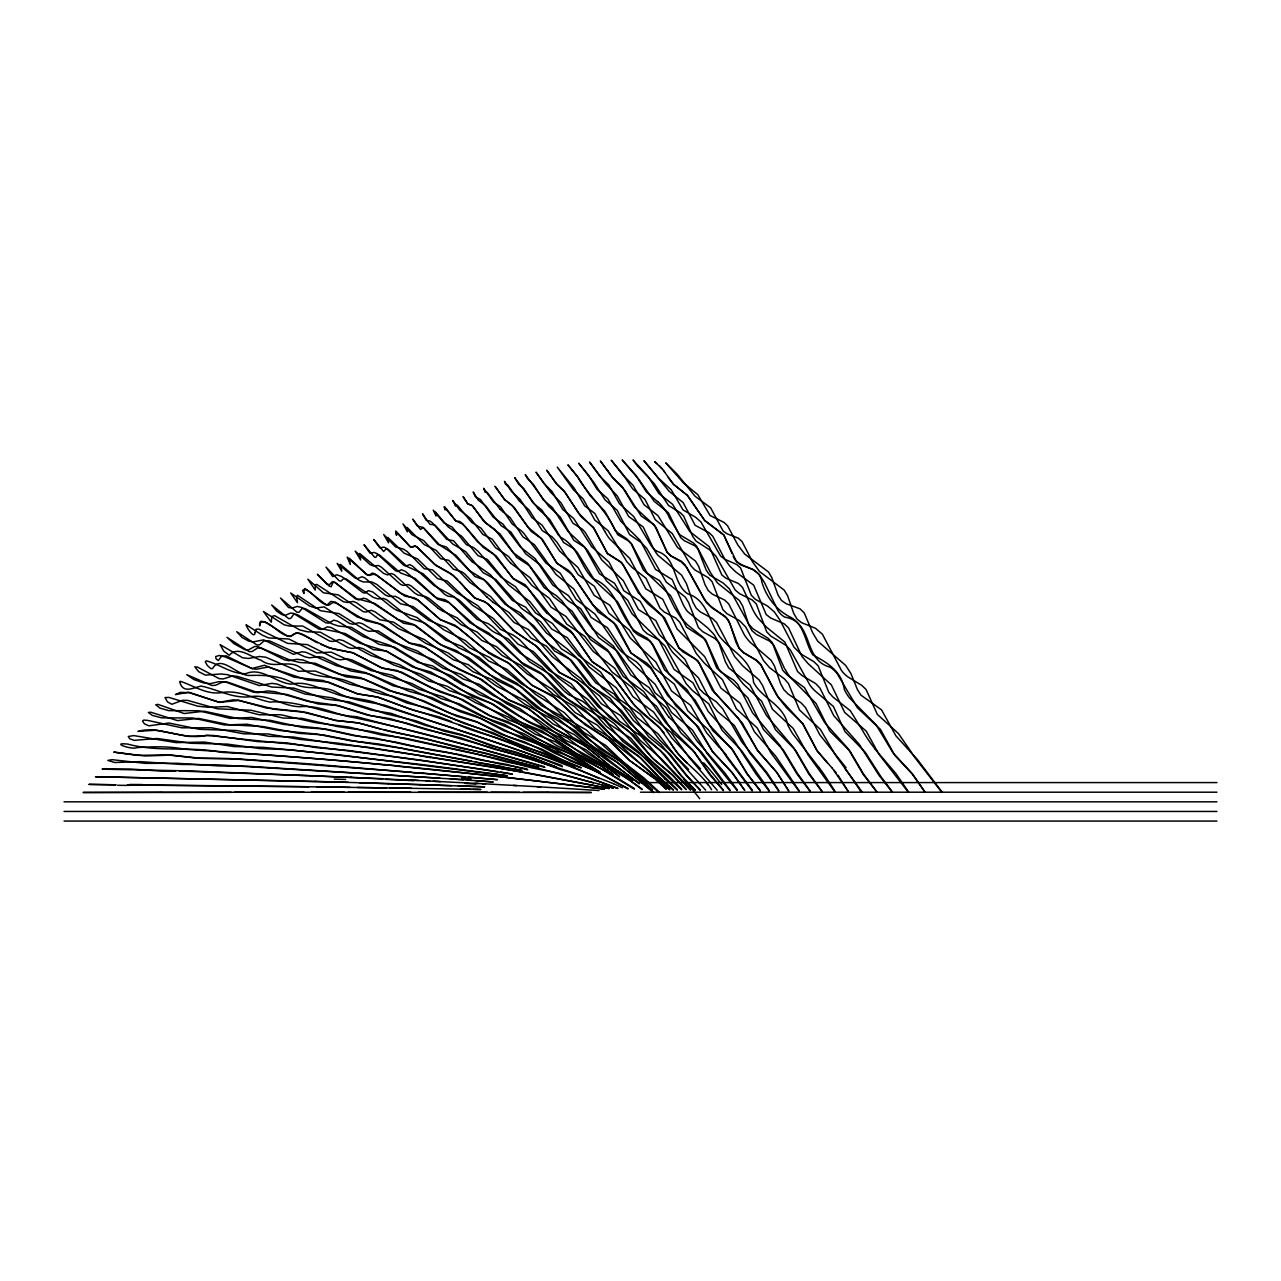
<?xml version="1.0" encoding="UTF-8"?>
<svg xmlns="http://www.w3.org/2000/svg" width="1281" height="1281" viewBox="0 0 1281 1281"><rect width="100%" height="100%" fill="white"/><g stroke="black" fill="none" stroke-linecap="round" stroke-linejoin="round"><path stroke-width="1.5" d="M259.595 624.584L259.627 625.897L261.036 621.253L265.103 622.022L287.889 636.289L290.915 636.385L296.039 632.99L299.674 633.422L328.625 647.706L352.883 652.766L382.106 668.074L401.706 672.189L439.399 691.708L462.793 699.714L491.568 716.591L516.515 726.343L550.75 745.83L574.512 755.662L600.181 772.395L569.148 753.196L537.315 738.929L507.933 721.683L488.926 715.406L457.829 697.681L430.912 687.721L396.918 670.475L382.106 668.074L352.932 652.814L333.172 649.051L320.634 644.263M259.611 623.879L260.363 621.685C271.78 620.949 279.226 636.433 290.883 636.337C298.937 627.594 309.522 639.779 317.608 642.742M562.407 766.759C503.897 743.284 441.353 724.646 380.777 704.934C366.11 697.521 349.105 699.602 334.101 693.229C320.186 689.018 306.335 680.579 291.363 684.134C275.703 683.013 261.932 666.712 245.792 673.678C231.493 674.126 219.595 664.199 206.225 660.82L205.28 661.749L207.298 665.431L210.789 668.586L212.518 668.634C220.7 653.742 237.433 675.936 249.347 675.471C263.838 675.007 278.601 675.423 291.86 682.405C305.999 691.804 323.004 684.038 337.287 692.653C352.147 700.451 368.832 701.796 384.908 705.271C443.738 725.719 503.689 744.325 561.927 765.558M604.296 789.112L501.239 776.718L396.293 766.086M373.219 574.352L369.088 575.473L366.542 574.288L349.361 558.324L350.321 564.489L347.183 557.155L366.83 574.705L368.928 575.201L372.387 573.103L374.949 573.904L404.908 596.145L414.067 597.795L417.51 599.556L440.184 619.46L457.781 627.434L488.894 652.91M141.406 731.099L156.458 730.202L188.595 736.447L212.678 735.406L257.657 741.587L286.464 742.82L316.343 747.592L347.615 750.394L421.465 760.257L512.208 774.108M175.801 770.874L162.959 771.114M179.388 771.034L298.889 775.325M161.278 792.282L83.105 792.475L231.044 792.331M161.39 792.347L263.678 792.218M523.112 792.299L547.515 792.202M314.966 792.234L263.806 792.25M304.141 792.266L234.503 792.25M311.251 792.218L318.601 792.218M314.87 792.218L591.326 792.491L547.595 792.282M640.484 782.579L1216.934 782.579M318.521 792.202L344.445 792.25M348.128 792.25L410.785 792.202M519.59 792.299L491.023 792.218M640.484 792.202L1216.934 792.202M64.05 801.826L1216.934 801.826M64.05 811.449L1216.934 811.449M64.05 821.073L1216.934 821.073M127.636 784.997L308.897 786.758M487.421 792.218L418.311 792.218M127.443 784.821L301.323 786.646M137.9 731.515C157.339 724.87 184.256 741.171 206.673 735.198C237.001 738.609 267.457 741.843 297.897 744.709C364.509 752.796 431.201 761.378 497.572 771.642M349.953 787.351L316.535 786.886M301.387 786.662L386.526 787.911M357.319 787.463L411.681 788.311M390.145 787.959L471.104 789.304M460.92 789.112L477.493 789.416M472.657 789.32L480.711 789.48M477.445 789.416L480.663 789.48M315.526 781.458L95.418 776.734L348.32 782.323M305.631 775.517L429.583 781.026M315.158 781.362L451.536 785.685M302.268 775.421L351.25 777.359M388.463 783.636L359.353 782.691M163.055 771.21L130.662 769.048L102.112 769.176L189.268 770.906L302.364 775.453M388.047 783.556L420.2 784.645M298.841 775.293L305.791 775.565M458.246 785.894L484.442 786.822M419.912 784.596L482.457 786.742M382.747 778.704L358.456 777.711M482.665 786.774L484.698 786.854M358.2 777.647L350.962 777.279M433.282 781.234L485.563 783.876M440.472 781.618L425.949 780.834M411.217 780.033L418.535 780.417M475.027 783.299L478.534 783.492M513.377 785.413L540.662 786.886M516.803 785.605L482.04 783.684M537.251 786.694L599.012 790.521M463.354 779.713L248.578 766.31L219.643 765.974L176.986 763.284L145.313 763.364L112.055 759.681L107.828 760.402L114.778 762.515L140.157 761.635L181.838 764.453L217.642 764.853L439.991 778.175M467.245 780.113L492.641 781.826M466.684 779.937L450.384 778.944M421.433 773.035L497.556 779.745M475.811 780.625L493.281 782.05M411.489 772.267L228.835 758.512L197.562 758.256L168.227 754.989L137.195 755.326L113.753 752.107L144.737 755.982L171.494 755.117L200.701 758.288L238.65 758.976L308.577 763.796L465.067 776.83M497.06 779.553L468.526 777.167M364.813 673.262L350.626 670.94L322.988 657.425L318.777 656.641L309.426 657.842L304.91 656.801L269.554 640.932L264.27 640.676L259.627 644.807L256.889 644.919L236.729 631.725L242.093 637.522L248.498 640.996L253.062 641.909L263.646 639.86L293.541 654.335L301.772 651.773L305.855 652.269L336.519 665.72L365.886 672.685L393.395 685.927L412.498 690.059L444.523 704.95L475.731 715.903L504.314 730.987L527.356 738.577L554.177 752.956L598.195 772.315L627.994 788.488M385.613 764.949C318.697 758.304 251.476 753.676 184.576 749.225C168.804 746.07 152.711 746.567 136.779 747.624C132.007 750.202 109.526 742.067 127.892 744.133C158.716 752.604 190.853 745.926 222.173 752.395C349.889 759.217 477.349 773.708 604.392 789.112M502.008 775.133L507.404 775.886M500.15 774.893L337.431 754.685L263.598 747.399L233.847 746.535L204.32 742.083L176.089 742.612L133.752 735.582L128.276 736.511L129.733 738.737L134.105 740.354L157.147 738.464L191.269 743.284L227.249 744.101L260.059 748.584L289.778 749.737L423.066 764.709L506.587 775.517M429.872 757.295L527.18 772.811L609.035 788.472M502.712 766.662L475.523 762.147M500.647 772.027L512.064 774.06M419.351 755.47L339.113 743.3L299.914 739.393L267.937 733.965L243.886 733.837L211.461 727.8L181.758 727.8L147.763 720.418L143.76 720.066L142.543 721.107L144.465 723.893L148.932 725.831L168.868 723.028L199.548 729.305L236.553 730.538L269.026 736.319L293.301 737.007L338.889 744.373L368.159 747.287L500.935 768.296L598.003 786.262M601.077 786.79L606.153 787.799M403.339 748.552L356.214 741.411L323.052 734.878L298.617 733.308L263.069 726.551L229.507 724.774L198.427 718.417L177.418 720.579L150.838 712.22L148.356 712.46L152.359 715.406L161.63 717.84L192.742 717.968L224.575 724.982L247.137 724.229L278.874 730.394L316.839 734.077L350.337 740.706L379.4 744.101L471.584 761.106M521.735 770.345L514.53 768.92M404.348 749.049L521.831 770.538M527.019 768.872L498.998 763.764L459.367 754.557L430.816 749.993L395.797 742.131L359.481 736.383L326.591 729.193L302.908 727.544L270.435 720.37L237.962 718.529L204.191 711.211L184.16 713.533L157.995 704.39L155.77 704.774L160.045 708.153L168.948 710.651L198.651 710.715L230.164 718.385L251.797 717.456L283.453 724.357L320.522 728.329L353.796 735.662L375.877 738.224L411.265 746.038L447.213 752.267L480.695 760.017L506.539 764.389L527.756 769.881M599.22 784.18L533.601 767.047L506.924 762.019L476.532 753.852L405.453 738.24L381.114 734.846L348.88 727.064L315.35 722.66L280.843 714.75L259.29 714.782L227.345 706.568L208.627 707.288L197.818 706.199L169.06 697.44L165.025 697.569L167.539 701.956L171.878 704.262L182.559 700.323L187.538 700.355L217.402 708.793L251.156 710.266L283.069 718.065L302.092 718.369L336.967 726.455L371.106 731.451L499.03 759.073L531.727 767.863L558.82 773.244L593.263 782.899M607.338 788.167L608.939 788.6M544.857 767.367C481.704 748.905 418.247 730.843 353.844 717.6C335.798 714.814 318.825 704.646 300.218 706.728C282.909 706.616 267.633 693.405 249.987 696.784C232.854 698.657 217.402 689.418 201.117 686.056C193.351 687.721 182.831 694.142 179.708 681.748L180.301 681.3C194.055 685.751 207.234 695.375 222.542 692.445C239.115 689.851 254.134 698.85 269.891 702.1C299.322 699.602 326.959 715.07 356.534 716.671C419.031 733.292 482.12 748.248 544.153 766.662M599.268 784.356L607.338 786.23M602.246 785.077L613.279 787.943M511.439 760.802L538.42 767.303M405.597 722.868L369.937 715.422L338.392 705.607L317.816 703.893L286.8 694.446L255.047 691.692L227.858 682.213L223.102 681.86L215.656 685.239L211.957 685.543L186.77 674.687L194.039 679.635L203.503 682.885L210.26 683.67L218.747 681.684L225.36 681.908L253.478 692.204L258.186 692.637L267.473 690.939L275.031 691.724L308.161 701.396L335.734 705.11L367.711 715.198L389.888 718.609L426.653 729.738L460.632 737.776L494.178 749.177L528.861 758L560.165 769.513L592.462 778.768M383.772 729.722C426.493 739.169 469.086 748.873 511.231 760.594M607.322 786.39L613.231 788.151M380.713 729.081L358.408 722.868L335.654 720.402L300.843 711.547L266.288 707.993L238.314 700.163L233.094 699.842L219.275 702.292L189.14 692.669L180.269 692.38L175.465 694.59L188.739 692.236L219.307 702.324L238.666 700.483L275.063 709.338L306.479 712.444L335.75 720.466L358.632 723.012L391.009 731.723L426.045 738.689L459.927 748.056L484.971 752.908L538.612 767.511M443.866 646.393A24.083 5.044 41.7 0 1 436.052 641.076L415.22 625.24L403.419 623.19L374.837 603.479L356.502 598.579L334.885 582.359L332.916 582.567L331.171 586.746L329.265 586.154L317.384 574.272L327.392 584.392L329.649 584.504L332.339 581.67L334.965 582.487L355.638 598.932L358.6 599.876L363.452 598.195L366.414 598.868L398.231 619.7L413.267 624.295L439.847 644.439L456.532 650.684L489.47 674.623L512.128 686.248L537.011 707.945L558.004 718.481L586.106 741.843L615.777 761.218L653.614 792.667M415.46 725.831C483.145 745.542 551.358 763.892 617.746 788.263M556.498 766.983L515.394 751.851L491.023 745.75L461.144 734.461L425.58 725.43L390.785 713.277L371.618 710.17L332.099 697.841L304.974 693.998L276.904 684.054L271.828 683.349L259.386 685.591L227.554 674.671L220.924 673.982L205.392 675.119L198.667 671.66L194.76 666.793L197.61 667.161L219.179 678.658L223.182 678.962L232.758 675.888L237.481 676.432L271.732 687.048L293.925 688.121L325.614 699.026L348.944 701.844L385.901 713.773L415.636 720.739L443.899 731.115L467.373 736.575L505.194 749.945L533.328 757.663L556.691 767.335M599.252 778.528L561.382 761.923L524.329 749.257M407.134 708.089C477.381 728.905 545.354 756.703 613.535 783.732M395.845 692.557L423.499 700.739L456.452 716.143L478.373 722.548L509.358 737.312L541.911 749.225L567.931 762.916L581.11 767.992M592.543 778.96L617.714 788.536M406.894 707.881L377.511 696.976L357.575 693.886L323.18 680.483L294.31 677.217L264.478 665.255L251.989 668.522L225.36 656.977L219.355 655.472L215.688 656.529L215.993 658.69L218.25 660.58L221.533 656.352L226.096 655.808L252.101 668.65L256.296 669.226L268.209 667.017L307.328 680.003L328.817 682.197L357.495 693.822L377.735 697.152L413.219 710.186L439.239 716.96L451.617 721.651M613.535 783.7L622.47 787.799M580.869 767.447L559.557 758.752L524.682 741.971L501.367 734.429L475.459 721.251L450.079 713.245L411.858 696.384L388.655 690.571L360.505 677.649L339.449 674.238L303.101 660.003L296.824 659.315L288.849 660.708L284.542 659.859L258.282 646.697L254.631 646.489L247.97 650.156L244.511 649.515L233.895 643.606L226.961 637.33L249.171 651.613L252.117 651.533L257.625 648.01L261.292 648.122L290.403 660.227L300.106 662.549L315.318 663.238L345.694 676.752L363.628 678.914L386.638 688.794M524.217 749.113C503.593 737.584 480.007 734.573 458.758 724.87M396.822 610.348L417.094 617.57L445.692 640.116L462.105 646.473L494.53 671.18L516.996 683.285L541.367 705.575L562.167 716.335L587.355 738.593L619.107 760.434L652.461 789.945M443.274 611.261L457.269 617.922L481.752 640.452L496.42 646.633L527.18 673.87L552.495 689.45L575.233 712.684L597.01 724.918L616.609 744.95L646.265 768.328L669.851 789.224M574.865 767.895L545.178 753.468L521.207 746.102L493.105 732.748L463.738 723.333L428.238 708.233L406.91 703.013L378.744 690.827L350.017 684.31L315.27 671.068L298.425 671.196L265.824 657.233L259.595 656.496L248.354 658.482L242.653 657.793L220.124 644.631L223.727 651.052L229.283 655.264C238.106 645.192 251.188 657.361 261.052 660.195C273.638 669.883 288.577 658.642 300.987 667.977C314.309 678.834 330.93 675.423 345.854 680.627C361.018 686.104 375.557 694.206 391.81 695.951C453.026 718.065 514.081 741.523 574.304 766.39M443.899 646.441L468.654 657.633L497.588 680.707L517.156 690.011L549.021 715.503L575.858 731.195L595.873 749.753L618.195 762.98L653.71 792.379M627.914 788.92L592.735 769.705L570.83 761.122L544.729 746.455L520.662 737.872L481.624 718.673L459.271 711.387L432.113 697.633L408.879 691.244L371.73 675.007A33.354 7.686 31.4 0 0 364.765 673.246M503.129 511.936L510.142 517.604L522.888 536.787L534.353 544.633L555.938 574.336L573.76 589.004L591.182 617.442L607.418 627.706L628.859 660.019L655.087 684.23L671.516 712.476L692.477 730.106L707.432 753.933L737.055 790.473M377.046 575.505L400.777 593.343L417.862 600.116L440.36 619.732L455.139 625.272L486.364 650.844L509.806 663.814L531.887 685.159L554.673 697.665L585.209 724.902L610.252 740.818L629.692 760.53L656.224 779.841L666.312 789.16L656.176 779.969M656.849 551.294C677.473 557.027 672.141 583.944 688.009 593.968C707.064 599.716 709.306 621.909 719.378 636.193C731.787 652.301 751.723 658.642 753.532 682.261C762.003 698.882 783.94 704.566 787.767 725.03A53.482 33.61 61.1 0 0 792.843 733.917L818.895 767.431M599.316 757.119L586.65 747.015L556.386 729.77L529.117 709.13L508.461 699.938L481.896 679.667L459.527 669.819L425.564 647.754L409.6 643.238L382.33 624.648L365.581 620.628L335.878 602.951L332.948 602.518L328.705 605.24L326.014 604.696L304.926 588.475C302.716 590.461 305.551 597.763 302.604 590.445C308.785 585.625 318.905 604.536 327.247 604.808L330.85 601.413L335.238 602.102L357.271 617.01L378.6 623.319L409.408 643.014L420.632 645L425.132 647.241L449.855 664.519L479.686 678.786L508.317 699.634L526.459 707.128L551.422 726.967L584.04 744.902L609.34 765.43L632.798 780.609M611.854 767.175L631.693 779.489M634.255 789.112L582.839 757.487L556.627 745.542L530.862 728.537L508.269 719.698L471.904 697.985L449.567 690.667L420.809 674.238L393.667 664.951L363.083 648.698L358.824 647.481L351.891 648.426L348.128 647.626L320.234 632.173L307.472 631.821L299.722 629.9L274.566 615.633L271.796 616.561L271.3 622.166L263.47 611.469L284.11 624.776L289.298 626.041L302.652 626.041L329.553 641.028L333.012 641.493L339.177 639.571L343.276 640.612L370.978 655.52L399.672 664.759L428.478 680.932L447.309 686.296L475.619 702.709L508.925 717.408L535.346 734.253L555.602 741.875L580.565 758.176L607.018 771.867L634.383 788.488M454.339 679.731L432.594 665.912L417.846 662.341L390.081 645.368L363.724 636.833L337.511 621.157L333.765 620.164L328.881 623.046L326.014 622.902L301.659 607.45L297.16 606.441L291.988 608.091L288.545 607.498L280.475 598.035L296.936 612.206L299.017 612.238L302.284 608.347L305.15 608.603L332.772 624.199L338.696 626.073L351.346 627.306L379.048 644.327L394.42 647.113L418.743 661.749A51.464 11.081 36.9 0 0 426.813 666.12L451.456 675.872L479.398 694.59L499.622 702.532L528.396 721.94L558.884 737.199L582.871 754.845L605.481 766.07L619.54 776.334M619.572 534.081L626.489 538.596L631.389 543.56L647.065 573.167L670.571 595.649L686.504 627.162L705.367 639.395L719.009 669.483L747.88 697.937L763.492 729.546L783.508 750.266L797.439 773.388L810.313 791.21M437.462 607.658L411.105 585.897L407.999 584.472L403.275 585.417L400.537 584.36L381.434 567.179L378.503 565.529L373.379 565.93L370.113 564.649L355.173 551.102L360.666 560.005L359.625 553.472L383.515 573.344L387.422 574.929L391.49 573.504L394.228 574.657L414.692 593.087L418.118 595.089L424.507 596.305A28.598 6.085 47.6 0 1 429.599 598.884L461.176 624.696L477.349 632.19L502.056 655.456L520.502 665.143L553.424 694.494L574.673 706.632L594.56 728.072L616.882 742.051L650.94 773.468A388.207 179.1 54.5 0 1 657.441 778.976L669.611 789.865M492.817 602.15L509.117 612.59L530.878 637.986L546.443 646.152L572.079 674.959L599.444 695.759L619.412 721.155L641.124 736.191L663.398 762.051L690.347 790.105M436.148 565.642L453.25 575.297L474.739 598.019L485.131 602.102L488.83 604.792L512.96 629.884M609.34 765.414L601.782 759.281M619.46 777.087C596.081 756.847 565.706 747.704 542.568 727.208C513.777 717.536 492.016 694.766 463.033 684.967A32.313 6.357 36.4 0 1 454.307 679.635M433.042 595.345L405.517 571.454L401.449 569.725L397.751 571.486L395.429 570.685L377.142 553.68L374.164 552.463L369.985 553.152L364.012 544.697L374.58 557.235L375.813 557.363L377.607 554.465L379.656 555.185L400.553 572.927L415.092 578.436L437.558 599.108L448.718 602.422L478.181 628.282L500.327 641.509L523.929 665.111L542.856 674.799L568.091 699.858L596.946 719.778L618.355 742.756L640.836 758L659.203 777.183L673.39 789.833M642.101 789.08L621.958 774.765L588.78 754.157L567.563 738.016L545.386 727.928L520.054 708.665L493.217 695.519L461.192 674.43L443.05 668.282L417.59 651.1L393.011 641.957L362.363 623.671L358.728 622.71L352.932 624.247L349.569 623.431L324.141 606.858L316.039 608.075L309.746 606.137L290.675 592.975L297.496 602.727L296.535 596.338L297.592 595.297L320.458 610.685L338.953 613.599L364.445 629.531L368.592 631.229L378.135 630.893L399.352 644.487A29.319 6.501 38.7 0 0 407.598 649.339L433.362 659.683L463.049 678.978L479.558 684.438L506.427 703.605L538.821 720.482L565.802 740.418L586.025 749.753L609.18 767.687L628.891 779.729L641.989 789.48M654.175 778.111L629.692 760.562L607.754 739.105L575.377 717.104L552.095 695.327L531.935 685.287L507.66 662.485L495.475 656.849A29.031 7.574 46.9 0 1 488.878 652.878M654.783 461.768L662.373 469.006L673.534 484.346L687.385 495.363L704.71 520.566L723.797 534.914L731.963 553.28M513.008 629.996L537.78 647.257L559.493 672.541L574.769 680.579L581.558 685.671L609.484 717.52L633.583 734.974L653.486 759.233L672.381 775.133L686.008 789.544M654.847 461.833L657.313 463.834M612.991 774.284L600.837 765.702L574.849 752.684L541.815 730.811L517.396 720.899L490.575 703.061L461.048 689.899L430.416 671.82L412.802 667.081L386.686 651.421L359.737 643.11L331.106 627.514L327.472 626.825L322.123 629.467L318.937 629.099L293.493 613.391L290.595 613.071L285.215 615.344L281.852 614.592L276.792 611.197L271.7 605.032L288.737 618.659L290.723 618.339L293.941 614.047L297.144 614.528L321.563 628.747L345.358 633.567L373.139 649.563L386.254 650.956L416.789 668.314L444.443 678.978L472.337 696.4L492.961 704.102L522.36 723.108L553.088 737.776L577.443 754.429L600.837 765.718L612.991 774.445M673.31 790.073L659.091 777.519L638.434 755.95L613.631 737.888L584.488 709.434L561.11 695.071L540.502 672.669L521.223 662.213L488.83 633.07L470.255 622.982L448.318 601.734L444.827 599.652L438.262 598.371A24.227 5.076 49 0 1 433.09 595.425M652.589 789.528L621.477 762.243L599.396 748.568L577.363 727.592L553.232 713.389L521.959 687.176L502.52 677.473L479.11 657.281L458.71 647.674L424.555 622.87L410.096 618.403L386.91 599.908L383.499 598.419L377.847 598.868L373.187 597.298L345.854 578.74L343.708 578.58L340.89 581.19L339.033 580.645L325.998 567.083L332.74 576.642L336.631 574.753L341.274 576.37A29.527 4.74 47 0 1 347.151 580.581L363.147 592.831L365.437 592.895L368.4 590.605L372.963 592.094L389.872 605.705A24.963 5.877 46 0 0 396.806 610.316M436.068 565.481L417.126 547.083L414.772 545.706L411.858 547.195L410.16 546.651L395.653 531.295L396.566 535.314L395.941 531.231L410.16 546.651L411.97 547.403L414.98 546.106L417.254 547.307L434.515 564.329L450.031 573.103L457.637 579.717M472.257 561.751L490.511 574.817L512.368 600.437L525.674 607.178L546.395 632.942L567.083 648.794L575.858 657.073L595.649 682.773L614.031 693.95L633.198 720.322L661.204 744.565L686.536 775.822L700.227 790.313M677.217 790.105L665.111 779.104M561.751 538.004C578.179 546.651 580.629 566.923 593.151 578.9C613.663 585.817 618.131 609.772 629.804 625.432A21.585 9.976 65.9 0 0 635.92 631.629L647.241 638.274L651.26 642.261L664.647 669.915L686.92 689.578L709.082 724.71L733.132 750.41L747.351 773.884L760.45 790.793M657.665 501.784L646.297 491.76L635.632 474.963L622.182 459.959L639.171 479.783L654.239 501.399L668.442 512.816L680.627 537.604L684.326 540.726L694.702 545.722L698.401 549.261L710.571 572.815L717.456 582.919L739.425 600.517L742.708 606.121L748.648 624.584L751.899 630.604L756.366 634.463L769.657 641.124L773.932 645.368L784.292 668.058L789.432 676.48L816.045 703.461L829.768 731.003L850.12 751.29L863.57 774.124L876.941 791.85M687.192 763.108L678.193 753.997L660.147 728.232L641.493 712.524L632.766 703.333L611.726 674.895L592.03 661.588L570.75 630.973L546.971 613.103M677.425 789.608L645.048 757.792L622.902 741.571L604.312 719.698L582.679 706.119L551.15 675.055L529.581 661.845L508.461 639.091L495.555 632.862A23.202 5.797 50 0 1 489.374 628.667L459.415 600.277L454.098 597.074L447.95 596.193L444.715 594.4L423.05 573.712L407.15 566.57L388.431 549.581L386.366 548.668L383.611 551.519L373.732 539.493L379.768 547.82L384.012 547.115L385.965 547.996L403.739 565.289L405.965 566.058L409.68 564.601L412.386 565.978L434.211 585.641L453.938 596.642L477.044 619.347L488.493 623.783L492.496 626.585L520.086 653.118L541.847 666.969L563.96 690.891L568.764 694.734L582.551 701.235L587.178 704.822L606.377 726.263L637.906 751.274L658.834 772.763A144.897 86.868 61.1 0 0 665.095 779.12M510.911 563.368L530.046 577.715L551.102 607.194L565.914 616.417L593.071 651.292L614.896 668.474L632.782 696.512L653.694 712.14L671.852 738L700.483 768.824M659.219 792.635L624.648 763.492L605.721 745.366L584.04 732.636L564.184 712.556L535.922 694.654L506.876 669.339L488.653 660.932L465.451 640.644L443.85 629.836L413.187 606.634L400.553 603.815L376.838 584.44L371.906 582.022L363.244 581.942L359.208 580.309L340.458 564.441L341.787 571.246L337.143 563.352L354.661 577.651L357.271 578.788L361.866 576.77L364.573 577.715L385.165 594.896L388.351 596.338L395.333 596.354L398.887 598.083L428.655 620.212L446.348 627.674L469.871 647.962L489.774 657.521L521.495 683.846L544.265 697.008L564.969 717.856L586.234 729.93L610.38 752.059L643.799 777.807L659.395 792.202M695.231 790.121L681.476 775.902L664.711 754.637L629.772 723.189L609.916 698.097L589.372 684.983L569.084 658.514L547.804 643.35L520.374 612.878L505.018 604.248L484.042 579.653L468.926 570.269L446.412 547.051L438.038 544.473L422.874 527.292L417.414 526.139L412.786 519.141L420.472 529.501L422.538 527.804L423.947 528.172L439.911 545.274L455.956 555.346L474.947 576.562L484.074 579.781L487.549 582.663L508.429 606.489L533.697 625.752L554.545 651.02L571.166 660.035L591.598 686.088L621.413 710.507L640.836 735.134L660.099 750.314L681.38 776.078L695.151 790.265M639.235 783.924L594.928 749.049L572.655 737.344L551.519 718.817L524.842 704.214L491.744 679.442L472.945 671.708L448.382 653.038L425.997 643.462L393.491 622.102L379.913 619.78L356.486 602.694L353.044 601.43L347.615 602.55L343.26 601.654L316.743 584.408L315.318 584.728L315.206 590.061L307.84 579.172L323.469 592.799L338.264 594.848L363.308 611.678L366.126 612.03L371.218 610.236L375.077 611.854L398.583 628.667L424.555 639.683L453.154 659.715L468.334 664.679L489.214 680.723A26.517 5.973 41 0 0 497.492 686.616L525.53 700.947L552.751 723.797L574.577 734.782L597.538 753.372L639.443 783.219M487.004 597.202L464.667 573.84L461.544 571.694L453.362 569.228L436.18 550.35L424.411 544.713L407.054 527.452L407.374 531.823L403.003 523.913L411.938 534.657L423.675 540.614L440.68 558.708L448.67 560.261L470.015 582.503L490.527 596.482L514.017 622.454L528.429 629.547L552.175 656.625L580.917 678.642L601.285 703.717L620.324 715.406L640.132 740.306L661.364 758.8L690.651 789.512M659.139 465.483L662.373 469.022M700.387 790.025L686.76 775.373L670.107 754.221L648.666 736.815L629.836 710.987L602.294 688.201L580.069 660.372L561.302 648.746L540.774 621.942L521.687 608.507L495.763 579.46L482.985 572.543L465.724 551.679L452.785 544.025L434.819 524.938L429.904 524.297L422.522 513.841L426.349 520.502L430.016 521.063L432.738 523.192L446.845 539.445L453.538 540.742L466.844 556.066M827.494 763.044L817.086 750.762L802.675 723.653L776.75 695.391L760.85 664.439L756.543 660.083L743.572 652.621L739.217 648.49L735.983 642.245L729.93 623.655L726.583 618.066L710.539 606.089L704.534 599.78L685.143 564.937L681.348 561.27L670.892 555.794L667.161 552.463L654.591 525.45L634.335 506.828L622.07 486.508L611.645 476.484L600.357 460.984L607.642 470.735M681.524 789.704L648.955 759.409L630.812 738.24L608.875 723.765L587.979 699.586L557.94 677.649L533.44 651.565L517.924 644.103L493.137 618.291L472.641 605.353L447.149 580.998L437.574 578.644L417.718 559.028L404.123 553.152L387.775 537.396L388.543 542.856L383.692 534.481L395.573 546.971L403.371 549.085L407.246 551.599L424.251 568.716L432.514 569.837L456.757 592.575L477.861 605.721L500.615 629.451L513.073 635.056L519.269 639.331L548.892 670.219L571.15 683.814L590.269 706.984L614.015 723.397L641.925 752.7L668.025 775.133L681.764 789.224M622.006 487.308L612.718 477.749L607.642 470.495M688.618 769.417L659.347 739.537L640.452 714.27L619.444 699.298L600.565 672.013L578.628 655.472L552.287 623.399L535.65 613.007L515.474 586.714L500.903 577.123L477.781 550.99L473.586 547.579L466.396 544.649L452.209 527.115L443.963 522.936L433.234 510.19L436.036 516.003L435.508 512.096L448.206 526.923L461.768 536.323L478.037 555.666L487.421 559.493L508.365 584.712L529.79 601.51L551.679 629.003L567.371 637.762L589.308 667.081L616.225 687.769L636.913 717.488L658.162 733.949L677.089 758.416L705.671 790.153M719.314 747.464L706.6 732.764L690.491 705.255L671.548 690.955L655.808 662.005L630.252 638.034L609.756 605.176L594.176 595.377L577.827 567.371L559.669 551.086L541.991 525.066L531.887 517.588L520.15 499.43L511.743 491.76L504.49 481.336L505.547 484.314L507.788 485.131L519.221 500.919L529.149 510.062L542.167 530.51L552.399 537.107L557.027 542.295L578.115 574.609L594.352 586.25L608.987 613.295L629.307 630.012L653.87 667.705L674.318 684.15L687.817 710.795L708.281 729.706L727.336 758.096L752.107 790.793M831.913 767.815L817.086 750.746L802.755 723.557L786.79 708.009L778.688 698.001L760.69 664.695L756.286 660.436L743.476 652.702L739.249 648.426L728.489 620.26L724.614 615.921L712.604 608.411L706.295 602.422L686.808 567.515L681.172 561.767L670.828 555.97L667.193 552.351L656.08 527.612L652.958 524.057L641.189 516.019L625.688 491.776M723.365 790.553L709.946 774.957L692.509 749.785L665.704 722.724L643.574 691.436L623.19 676.336L607.466 649.883L586.458 633.647L561.863 600.789L556.274 595.617L544.217 587.739L527.66 563.208L513.073 552.607L494.914 529.565L483.61 521.127L472.385 505.739L467.549 503.481L463.065 496.58L467.789 504.009L472.353 505.691L485.691 523.032L500.07 533.985L516.675 557.315L529.565 565.786L553.184 596.466L572.143 611.229L590.509 639.619L609.436 652.493L629.74 681.86L638.274 690.891L656.593 706.375L673.774 733.565L694.638 752.235L710.25 774.461L723.541 790.281M500.279 509.534L487.132 492.368L485.115 492.24L483.69 488.269L493.473 501.896L500.679 506.94L512.208 523.993L519.942 529.822A38.238 7.35 62.2 0 1 523.881 533.472L545.754 562.887L560.357 573.36L576.066 599.316L595.137 614.256L618.723 648.522A27.221 12.41 63.7 0 0 625.08 654.511L636.481 661.877L640.564 666.056L655.039 692.813L675.695 709.786L697.088 741.139L724.742 772.843L737.376 790.041M729.946 790.649C709.45 766.006 692.781 738.529 668.65 716.976M465.275 588.267L474.691 597.939L484.987 601.75L488.75 604.616L515.09 631.725L535.634 645.56L559.477 672.429L577.042 681.796L598.019 706.616L628.763 731.259L651.18 756.911L672.541 774.765L686.12 789.304M831.977 767.751L848.262 791.498M459.831 581.91L465.083 587.899M760.338 790.937L747.159 774.156L731.099 747.832L712.716 730.554L695.135 700.163L668.954 673.886L653.07 644.951L649.083 640.644L637.73 634.655L633.455 631.101L617.634 601.862L594.816 580.565L577.187 552.287L574.016 548.876L563.608 542.52L549.645 519.349L538.132 508.781L514.69 477.621L518.677 484.282L523.753 488.477L532.912 502.809L541.831 510.046L557.475 533.424M577.235 476.308L567.915 464.859L578.179 477.525L590.061 495.587L605.128 511.663L617.714 534.705L628.058 540.63L631.341 543.961L643.366 569.901L647.129 573.44L659.491 580.645L664.711 588.043L674.414 607.514L681.444 618.387L687.497 624.792L703.301 637.474L706.712 643.142L716.655 667.817L720.979 672.077L733.613 680.115L737.888 684.614L752.507 712.748L779.633 744.982L796.942 773.932L810.088 791.466M573.488 576.578L598.051 611.95L612.526 621.573L616.385 625.4L630.989 652.814L650.764 668.33L675.76 705.687L698.353 726.967L712.572 751.643L732.108 772.827L744.613 790.313M730.17 790.281L701.444 752.027L680.819 732.812L666.152 707.592L643.462 687.977L617.426 651.276L598.451 637.49L580.645 608.651L569.244 601.494A26.517 9.127 63.2 0 1 563.56 596.322L540.438 565.129L525.53 553.696L510.959 532.127L501.191 525.674L485.723 505.867L478.197 500.054L473.217 492.016L475.315 496.676L480.487 499.558L493.217 517.172L503.001 524.185L520.438 547.067L535.154 558.596L552.768 585.065L568.476 595.649L592.543 628.987L613.519 646.184L630.764 674.959L649.195 687.625L662.725 708.313M876.78 791.994L863.218 774.461L848.134 748.728L824.596 722.452L804.404 687.577L786.934 674.703L782.739 670.235L772.267 642.614L768.184 638.354L752.972 628.795L748.905 624.359L729.401 588.876L723.237 583.079L709.658 575.041L706.167 570.061L696.912 546.507L693.373 542.904L679.33 534.497L669.194 517.46M636.113 464.282L633.038 459.975L647.85 476.196L658.85 493.505L672.525 504.25L689.883 531.663L709.242 546.715L721.827 574.945L726.087 578.307L738.432 583.495L742.5 587.371L752.908 609.82A38.238 25.572 68.5 0 0 757.984 618.066L766.23 626.921L784.933 642.165L797.535 671.5L802.098 675.599L815.597 683.526L819.904 688.009L833.723 715.567L859.263 744.341L878.558 774.621L892.168 792.138M636.897 465.259L654.271 483.674L668.458 505.403L680.467 512.832L683.638 516.067L692.829 536.611L696.095 541.126L710.331 550.318L715.935 556.242L735.182 589.981L739.553 593.663L752.187 599.972L756.254 603.847L766.679 631.805L770.81 636.081L786.166 645.448L790.329 649.947L810.104 685.399A29.191 18.991 60.5 0 0 816.654 692.3L833.371 706.455L844.964 731.547L865.075 752.027L880.944 776.702L892.425 791.914M725.767 754.733L752.459 790.329M822.002 791.562L808.791 773.996L793.58 747.64L766.47 715.455L749.945 684.967L728.713 667.865L725.382 661.749L719.057 643.302L714.045 634.463L707.704 627.882L687.673 611.645A21.489 11.593 69.1 0 1 682.549 603.207L672.189 579.54L655.472 569.372L640.212 540.438L620.901 521.367L607.738 498.677L597.058 489.342L588.571 475.427L578.724 463.226L593.744 482.296L605.112 499.91L617.186 510.286L629.547 534.513L641.717 543L646.809 548.588L666.264 582.086L685.207 597.026L688.57 602.502L698.401 627.578L702.612 631.597L714.942 638.514L719.169 642.71L737.264 676.64L743.332 684.022L761.587 701.187L775.437 729.642L795.549 750.25L809.224 773.516L822.194 791.354M717.232 790.297L689.146 757.519L670.924 732.316L649.851 715.294L632.222 687.625L611.886 671.852L584.632 636.241L566.746 624.151L549.517 598.435L531.871 585.401L508.573 556.562L495.443 547.611L481.08 528.204L471.536 522.296L457.541 505.435L456.084 504.522L455.492 506.075L452.801 500.487L459.687 510.078L470.543 518.501L482.873 534.433L492.208 539.189L505.563 557.091A29.191 6.821 61 0 0 510.879 563.256M769.08 791.066L756.014 773.98L733.837 740.162L708.169 711.419L692.957 682.821L674.014 669.306L658.882 640.004L632.141 613.919L614.528 583.271L599.572 573.856L584.456 546.891L567.755 531.103L552.399 507.58L543.272 499.878L533.472 484.506L527.436 478.534L525.242 474.53L548.54 506.139L560.181 516.948L573.792 540.342L584.44 547.083L587.627 550.494L606.618 581.062L627.802 600.373L643.126 629.964L647.257 633.759L658.754 639.94L665.031 646.088L686.152 683.67L692.509 690.587L708.889 703.958L721.876 730.042L741.715 750.842L769.385 790.681M941.903 792.475L914.698 757.343A121.967 85.683 50.4 0 1 909.382 749.321L898.381 733.485L877.357 714.414L866.036 689.434L861.601 685.271L848.102 677.009A21.201 13.979 57.6 0 1 841.441 670.427L822.402 634.191L815.549 628.331L801.57 622.662L797.006 619.043L793.724 613.359L787.559 595.633L784.212 590.125L759.521 571.518L752.539 561.831L742.035 541.543L738.224 538.116L727.064 533.793L723.092 531.023L710.619 507.788L695.183 496.371L677.009 474.018L665.768 462.873L683.574 483.049L697.825 494.658L710.074 515.49L724.021 522.424L727.592 525.786L737.872 545.049L744.757 554.097L768.536 572.031L771.77 577.555L778.047 595.025L781.458 600.453L786.214 603.719L799.985 608.811L804.212 612.846L812.586 632.59L817.662 641.124L845.636 665.399L850.904 673.486L857.485 689.722L861.04 695.215L881.568 709.898L895.931 735.87L917.26 759.329L942.224 792.218M834.075 770.249L836.077 772.715M875.147 749.209L895.915 773.548L908.565 791.946M711.596 789.769C700.675 771.322 680.179 761.282 670.219 742.195M664.359 733.324L657.906 726.039L634.912 705.767L611.726 674.975L592.03 661.572L572.895 633.663L554.817 620.837L527.5 587.771L513.249 578.756L496.163 555.954L483.161 547.355L465.74 527.18L462.153 523.849L455.924 521.063L444.155 506.876L445.083 509.95L444.891 506.988L455.924 521.063L459.751 521.431L462.809 523.849L477.509 541.831L493.345 553.824L513.121 578.404L525.338 584.841L540.71 605.785A23.362 6.581 57.8 0 0 546.987 613.215M614.8 529.501C605.497 509.037 587.915 495.427 577.235 476.18M706.183 782.547L708.009 784.933M846.101 767.799L819.824 734.798L805.477 707.576L801.169 702.949L788.199 694.078L783.828 689.674L780.561 683.574L774.445 665.928L771.082 660.259L750.266 642.389A42.481 26.901 67 0 1 744.437 635.024L728.745 603.959L724.614 600.004L712.38 594.176L708.201 590.509L704.982 584.584L698.689 566.394L695.503 561.094L677.505 547.419L657.986 515.667L644.055 504.73L633.166 485.387L622.342 474.354L611.229 460.199L622.422 473.746L632.702 488.878L644.951 499.35L655.231 519.638L672.349 533.649L690.987 565.802L694.702 569.821L708.313 577.699L712.092 581.67L722.9 609.628L726.984 613.711L739.377 620.564L745.67 626.921L763.444 660.484L769.545 667.625L784.404 678.914L788.439 683.542L799.52 709.994L820.368 729.401L835.644 755.438L862.033 791.866M663.526 470.495L664.679 472.145M838.046 775.197L848.246 791.514M908.293 792.186L878.99 754.333L866.148 731.051L844.659 712.396L831.257 684.759L808.167 663.686L802.05 656.577L788.648 628.074L784.388 623.927L770.826 618.099L766.198 614.544L753.644 585.113L735.806 571.983L729.85 566.202L724.694 559.012L712.78 536.243L709.162 532.784L695.167 525.322L683.141 502.6L669.114 491.247L643.911 460.648L658.562 478.245L671.308 489.87L682.981 509.87L695.599 517.252L700.867 521.879L720.595 555.986L724.742 559.269L736.687 564.473L740.626 568.027L751.29 595.201L755.294 599.316L767.703 606.153L774.348 611.934L779.825 619.908L794.028 647.225L800.593 653.774L813.899 661.701L818.191 665.864L828.855 692.413L832.954 697.04L850.328 710.715L862.449 730.362A103.104 71.384 55.1 0 0 875.211 749.161M834.684 791.61L808.279 755.15L793.211 728.441L772.347 709.162L762.611 685.559L759.137 679.971L742.74 665.912L734.573 656.432L716.655 622.614L712.476 618.515L700.371 611.934L696.224 608.139L692.925 602.23L686.44 583.624L681.588 575.137L657.938 555.265A28.502 14.812 76.9 0 1 653.134 547.772L643.174 526.939L628.667 516.499L617.298 496.003L605.369 483.193L589.548 462.041L600.068 476.436L608.843 484.955L619.444 503.689L633.679 516.499L651.453 546.138A31.561 16.221 78.6 0 0 656.849 551.342M668.266 477.589L673.534 484.346L687.385 495.379L704.726 520.518L723.765 534.994L736.479 561.654L740.69 564.873L753.1 569.437L759.473 574.737L764.629 582.887L778.191 611.021A18.863 12.538 66.9 0 0 784.725 617.122C814.236 621.653 802.29 659.923 830.232 667.209A23.731 15.276 58.4 0 1 837.117 673.518L857.373 707.753L880.431 729.369L894.811 755.31L912.184 773.98L924.994 792.218M798.992 791.226L770.57 752.315L757.183 727.928L736.367 708.905L722.452 679.651L704.39 663.158L696.352 653.598L679.683 622.15L675.663 618.05L664.15 611.95L660.035 608.187L645.992 578.259L632.286 567.579L626.985 561.927L608.027 530.606L594.832 520.102L583.175 498.95L573.328 489.63L557.267 467.101L574.128 488.061L584.648 505.867L594.784 513.409L604.744 531.439M778.608 790.921L766.15 772.939L749.641 752.876L734.301 725.382L717.6 711.563L713.517 706.52L698.657 678.113L672.717 652.397A25.14 12.378 64.9 0 1 667.321 643.622L655.744 620.484L638.37 609.5L623.303 580.645L601.606 559.765L585.417 532.704L582.487 529.309L572.927 523.192L560.902 502.68L550.478 492.08L536.034 472.161L543.865 483.385L551.967 491.424L562.823 509.566L573.648 518.437L591.854 546.891L608.955 562.039L623.863 590.749L640.196 601.269L659.395 634.671L685.031 659.443L699.538 688.97L703.861 693.325L716.255 701.796L722.692 708.729L741.891 742.083L766.679 772.267L778.88 790.617M799.296 790.905L775.678 756.174L754.413 731.739L740.098 703.205L720.883 688.041L704.646 656.577L677.121 628.987L662.773 599.3L645.736 588.748L629.724 558.436L609.292 538.484A43.058 17.774 76.3 0 1 604.808 531.295M744.693 790.217L732.252 772.603L712.556 751.675L696.079 724.902L667.625 695.535L651.004 667.401L646.857 663.158L630.941 653.054L614.4 623.847L592.382 604.536L571.55 573.472L568.14 570.077L556.899 563.336L540.998 538.132L527.948 527.131L512.048 505.306L504.554 499.526L495.01 486.3L504.554 499.51L514.129 507.34L530.83 531.119L542.359 539.317L556.835 562.919L568.236 571.71A29.655 8.679 62.2 0 1 573.472 576.466M925.09 792.138L912.408 773.772L892.969 752.764L876.076 724.886L849.383 697.745A27.157 18.206 57.1 0 1 844.291 689.226C841.601 671.164 827.254 662.565 812.811 654.927C804.692 642.053 804.628 623.351 788.728 616.273C775.437 608.955 766.054 596.37 761.827 581.878C759.793 565.161 738.849 569.661 733.212 556.498M835.02 791.274L824.564 775.229A150.55 90.743 59 0 0 818.959 767.367M788.776 790.777L776.67 772.203L757.551 750.33L738.208 717.984L712.284 690.187L697.905 660.724L678.994 647.898L662.565 616.049L638.402 592.943L621.765 562.535L607.45 553.44L593.615 528.14L578.404 512.96L563.976 490.767L556.514 483.85L546.699 470.207L556.514 483.866L565.097 492.448L580.966 516.515L593.631 527.548L607.434 553.584L619.908 561.574L623.399 565.193L642.085 597.378L647.802 603.767L664.663 617.906L678.898 648.138L683.237 652.109L695.471 659.171L699.618 663.574L714.51 692.316L742.323 723.044L757.455 750.458L776.622 772.267L788.648 790.921M657.665 501.415A62.625 24.98 76.8 0 1 669.306 517.06M845.124 768.728A225.168 126.499 56.9 0 1 861.216 792.234M621.974 487.068A91.88 26.645 75.4 0 1 625.672 491.504M619.572 534.129A40.912 17.854 80.2 0 1 614.784 529.581M561.783 538.372A72.905 24.931 75.6 0 1 557.491 533.841M719.41 747.175A104.001 53.914 60.7 0 1 725.895 754.461M503.081 511.776A58.798 10.536 69 0 1 500.198 509.262M668.714 716.864A42.785 20.48 61.2 0 1 662.821 708.233M703.653 762.836A224.031 142.896 64.3 0 1 721.651 784.516M683.718 779.392A248.482 143.872 62.1 0 1 699.714 798.704M472.289 561.831A35.34 7.526 58.3 0 1 466.876 556.146M492.705 601.91A49.959 12.41 54.7 0 1 486.924 596.93M443.434 611.485A49.27 11.017 48 0 1 437.622 607.931M373.187 574.336A30.808 6.533 50.2 0 1 376.982 575.425M396.021 692.733A62.625 13.402 29.3 0 1 386.766 688.97M405.709 722.948A57.293 10.472 22.5 0 1 415.54 725.911M504.009 767.399A74.426 11.769 16.1 0 1 515.538 769.657M430.496 757.599A115.21 15.82 14.1 0 1 419.896 755.774M142.976 730.698A51.304 1.857 -13.5 0 1 138.748 731.307M395.397 765.75A197.354 23.554 10.2 0 1 384.78 764.597M422.874 773.42A199.099 18.334 7.9 0 1 412.866 772.667M475.811 784.1A447.309 27.798 6.2 0 1 464.683 783.348M461.608 778.32A166.226 19.039 8 0 1 471.104 778.976M385.645 779.36A340.634 29.031 5.8 0 1 413.843 780.705M334.261 779.12A601.926 53.818 4.8 0 1 345.63 779.44M129.653 784.5A109.429 1.313 -0.3 0 1 142.623 784.564M129.605 785.381A95.547 8.727 3.7 0 1 117.612 785.285M255.095 632.43C254.615 639.892 246.625 627.61 246.064 624.712L262.189 635.088L268.658 637.938L288.865 638.995L316.759 652.974L331.139 652.125L371.058 670.571L391.81 675.151L419.207 689.386L442.521 696.656L482.152 716.623L504.602 724.438L529.181 738.945L555.394 749.129L593.936 770.425L574.769 758.512L550.99 749.465L524.714 734.189L493.137 721.555L459.206 703.797L441.208 698.657L411.633 683.462L383.547 674.943L352.115 660.003L347.695 658.914L340.218 659.811L336.23 659.042L307.296 644.583L287.633 643.382L258.794 629.099L256.184 629.211L255.095 632.43M89.062 784.388L115.85 784.805L89.062 784.388"/></g></svg>
